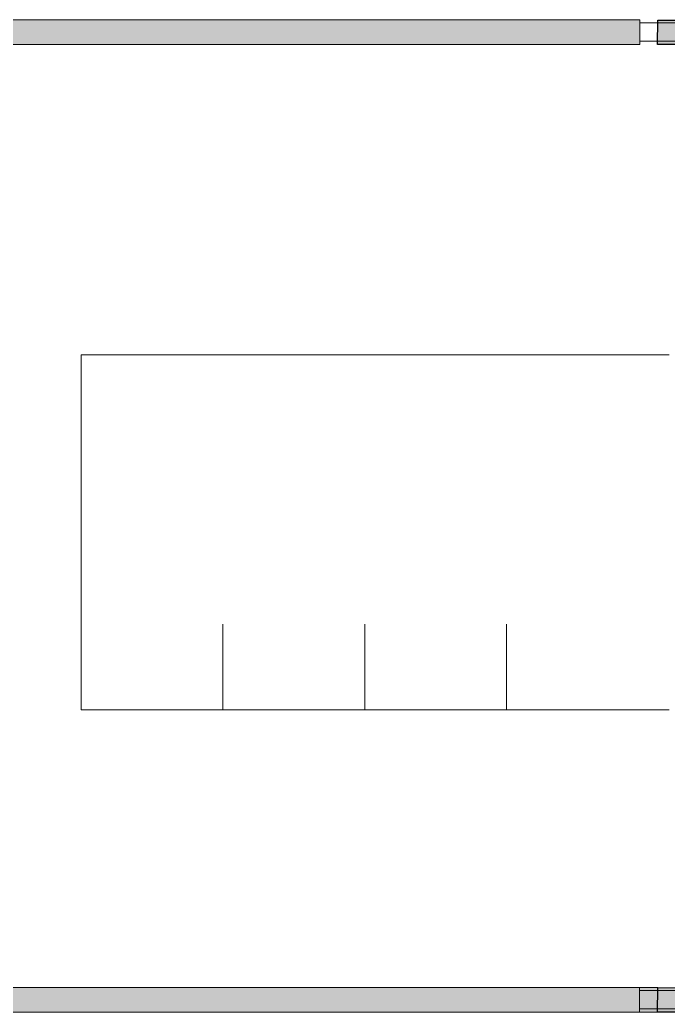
# Model space of a CAD drawing. Header units: millimetres. Extents: x -242231 to 419123, y -2399 to 525285.
# Drawn here: x -35628 to -34561, y 45874 to 47508 of the extents above; entities that cross this region are included whole.
import ezdxf

# ---------------------------------------------------------------- set-up
doc = ezdxf.new("R2010")
doc.units = ezdxf.units.MM
for name, color, linetype, lineweight in [('R-635 Töfluteikning', 7, 'Continuous', 15), ('R-635 Töfluteikning dinskinna', 32, 'Continuous', 15), ('R-lagnir', 7, 'Continuous', 25)]:
    doc.layers.add(name, color=color, linetype=linetype, lineweight=lineweight)

msp = doc.modelspace()

# ---------------------------------------------------------------- hatches: boundary and pattern name
at = {"layer": 'R-635 Töfluteikning'}
h = msp.add_hatch(color=3, dxfattribs=at)
h.dxf.hatch_style = 1
h.paths.add_polyline_path([(-38051.788, 47508.089), (-38051.788, 47487.933), (-38051.788, 47467.777), (-34607.469, 47467.777), (-34607.469, 47487.933), (-34607.469, 47508.089)])
h = msp.add_hatch(color=3, dxfattribs=at)
h.dxf.hatch_style = 1
h.paths.add_polyline_path([(-34578.484, 45874.472), (-34578.484, 45894.628), (-34577.698, 45914.784), (-38051.788, 45914.784), (-38051.788, 45894.628), (-38051.788, 45874.472)])
at = {"layer": 'R-lagnir', "true_color": 0x58ba48}
h = msp.add_hatch(color=85, dxfattribs=at)
h.set_gradient(color1=(0, 255, 0), color2=(0, 255, 0), tint=1)
h.paths.add_polyline_path([(-34577.698, 47507.709), (-34578.581, 47467.397), (-34082.867, 47467.88), (-34082.867, 47488.036), (-34082.867, 47508.191)])
h = msp.add_hatch(color=85, dxfattribs=at)
h.set_gradient(color1=(0, 255, 0), color2=(0, 255, 0), tint=1)
h.paths.add_polyline_path([(-34577.698, 45914.588), (-34578.581, 45874.276), (-34082.867, 45874.759), (-34082.867, 45894.915), (-34082.867, 45915.07)])

# ---------------------------------------------------------------- linework, layer by layer
at = {"layer": 'R-635 Töfluteikning', "color": 3}
for p, q in [((-34607.469, 47508.089), (-38051.788, 47508.089)), ((-34607.469, 47487.933), (-34607.469, 47508.089)), ((-34607.469, 47487.933), (-34607.469, 47467.777)), ((-38051.788, 47467.777), (-34607.469, 47467.777)), ((-34577.698, 45914.784), (-38051.788, 45914.784)), ((-34607.825, 45894.628), (-34607.825, 45914.784)), ((-34607.825, 45894.628), (-34607.825, 45874.472)), ((-38051.788, 45874.472), (-34578.581, 45874.472))]:
    msp.add_line(p, q, dxfattribs=at)
at = {"layer": 'R-635 Töfluteikning'}
for p, q in [((-34547.001, 47503.05), (-34607.469, 47503.05)), ((-34547.001, 47472.816), (-34607.469, 47472.816)), ((-34547.357, 45909.745), (-34607.825, 45909.745)), ((-34547.357, 45879.511), (-34607.825, 45879.511))]:
    msp.add_line(p, q, dxfattribs=at)
at = {"layer": 'R-635 Töfluteikning dinskinna'}
for p, q in [((-34559.485, 46956.684), (-35527.126, 46956.684)), ((-35527.126, 46372.16), (-35527.126, 46956.684)), ((-35293.652, 46372.16), (-35293.652, 46513.252)), ((-35060.179, 46372.16), (-35060.179, 46513.252)), ((-34826.705, 46372.16), (-34826.705, 46513.252)), ((-35527.126, 46372.16), (-34559.485, 46372.16))]:
    msp.add_line(p, q, dxfattribs=at)
at = {"layer": 'R-lagnir', "color": 85, "true_color": 0x58ba48}
for p, q in [((-34578.581, 47467.397), (-34577.698, 47507.709)), ((-34577.698, 47507.709), (-34081.95, 47508.192)), ((-34082.867, 47467.88), (-34578.581, 47467.397)), ((-34578.581, 45874.276), (-34577.698, 45914.588)), ((-34577.698, 45914.588), (-34081.95, 45915.071)), ((-34082.867, 45874.759), (-34578.581, 45874.276))]:
    msp.add_line(p, q, dxfattribs=at)

doc.saveas('drawing.dxf')
